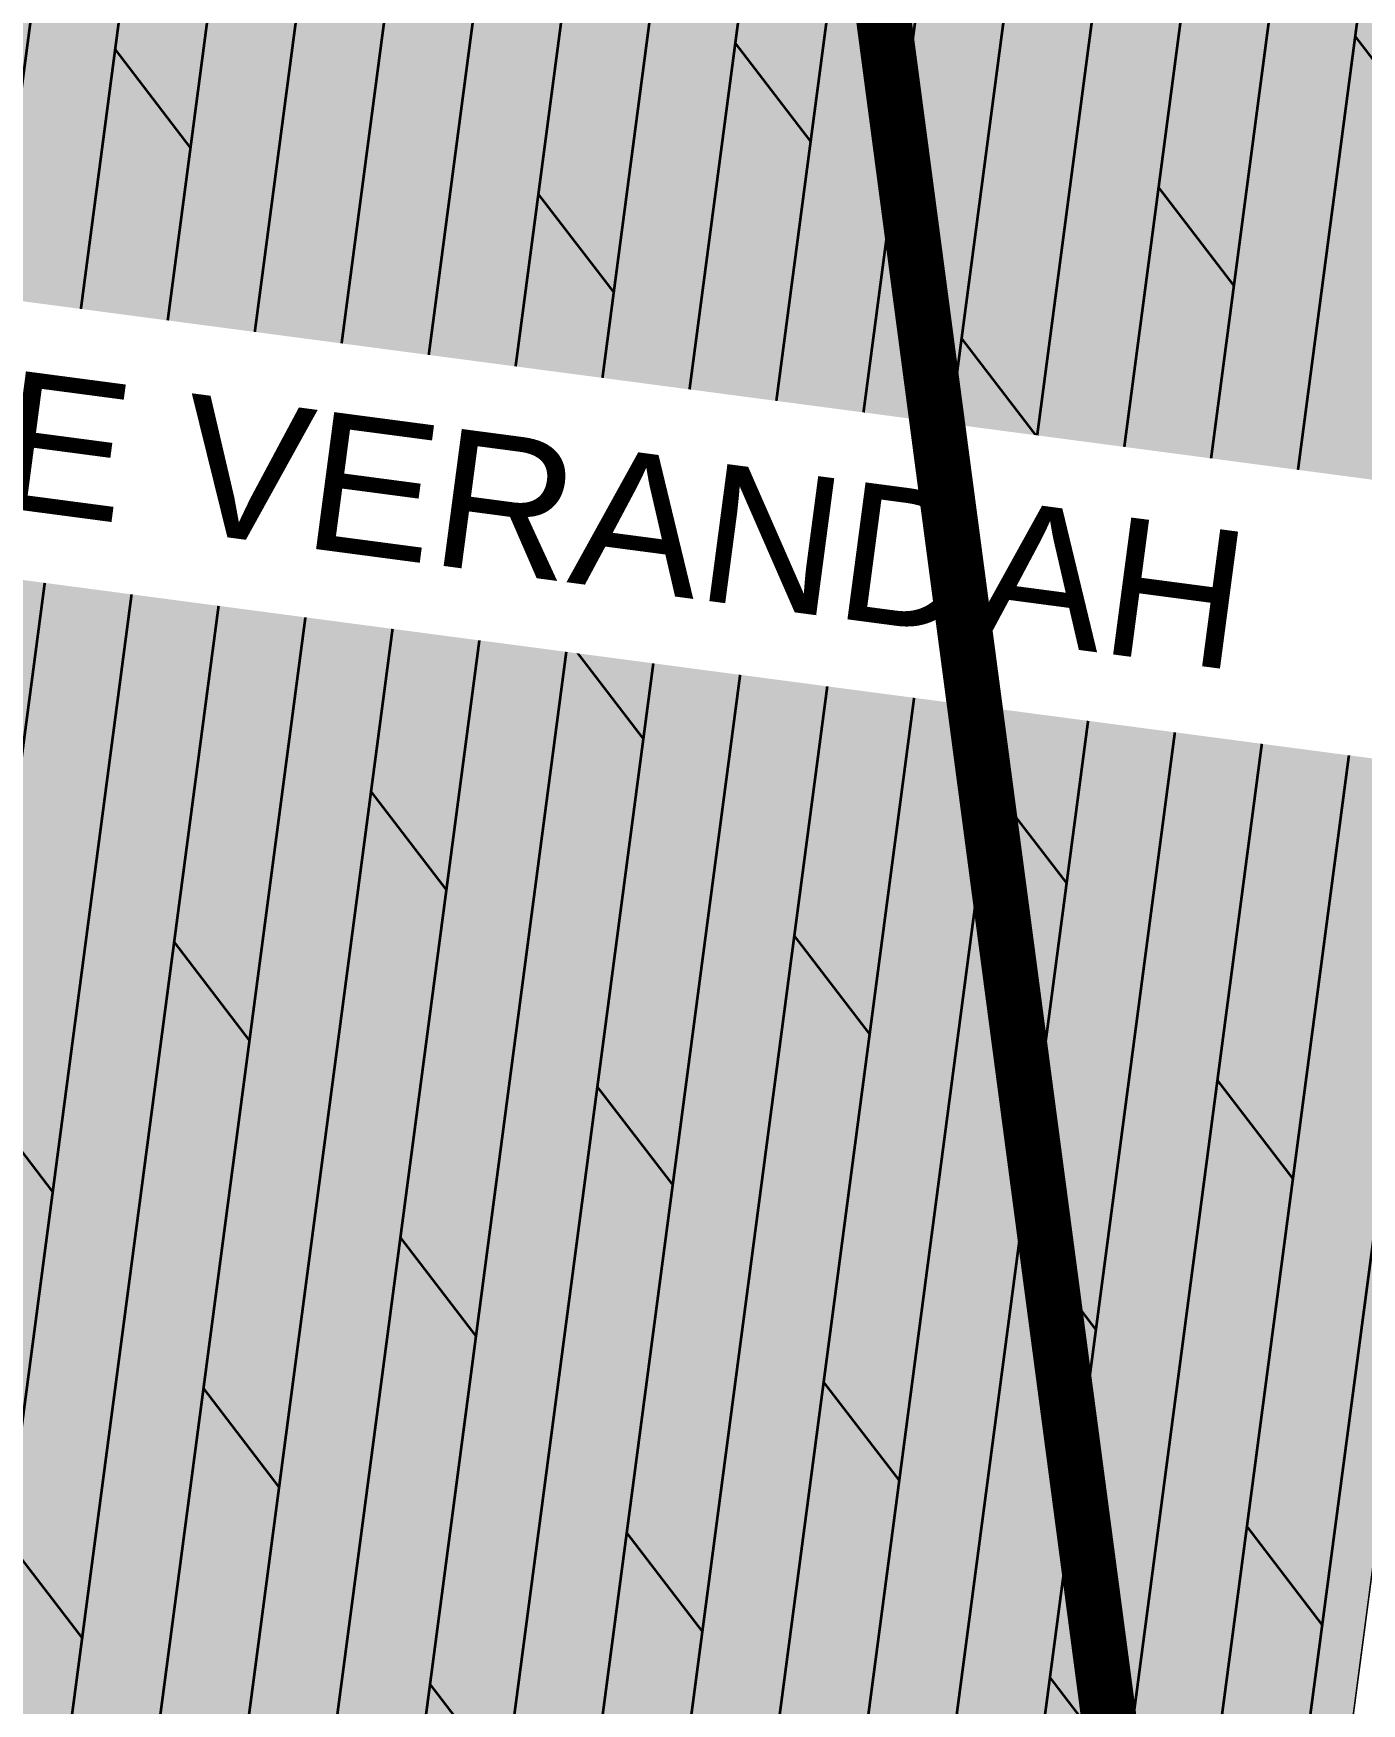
# Model space of a CAD drawing. Header units: millimetres. Extents: x -179928 to 528275, y -469666 to 511935.
# Drawn here: x 49431 to 50392, y 107780 to 108989 of the extents above; entities that cross this region are included whole.
import ezdxf

# ---------------------------------------------------------------- set-up
doc = ezdxf.new("R2010")
doc.units = ezdxf.units.MM
doc.linetypes.add('DASHED', pattern=[0.75, 0.5, -0.25])
doc.layers.add('ad-Landscape', color=94, linetype='Continuous', lineweight=35)
for name, color, linetype in [('ad-Secondary Roof', 6, 'Continuous'), ('ad-Text main', 7, 'Continuous'), ('ad-Verandah', 33, 'Continuous')]:
    doc.layers.add(name, color=color, linetype=linetype)
doc.styles.get("Standard").update_dxf_attribs({"font": 'arial.ttf'})

# ---------------------------------------------------------------- blocks, each defined once
blk = doc.blocks.new('zw$3849')
at = {"layer": 'ad-Text main', "insert": (12845.7, 10808.6), "char_height": 100, "width": 1424.195, "attachment_point": 5, "bg_fill": 2}
blk.add_mtext("\\pxqj;5' WIDE VERANDAH", dxfattribs=at)
blk = doc.blocks.new('1625E_Roof Plan')
at = {"layer": 'ad-Secondary Roof', "linetype": 'DASHED', "ltscale": 2, "const_width": 40}
blk.add_lwpolyline([(13950, 14220), (13138.3, 11207.5), (13950, 8195)], close=True, dxfattribs=at)
blk = doc.blocks.new('1625_East Villa')
at = {"transparency": 33554559}
h = blk.add_hatch(color=43, dxfattribs=at)
h.dxf.hatch_style = 1
h.paths.add_polyline_path([(12120, 13620), (13640, 13620), (13640, 8645), (12120, 8645)])
at = {"layer": 'ad-Landscape', "transparency": 33554687}
h = blk.add_hatch(dxfattribs=at)
h.set_pattern_fill('DOLMIT', color=44, scale=10, angle=270)
h.set_pattern_definition([(270, (-442546.75, 147352.39), (63.5, -1e-14), []), (315, (-442546.75, 147352.4), (126.999913, 126.999913), [89.80256, -179.60512])])
h.paths.add_polyline_path([(12120, 13620), (13640, 13620), (13640, 8645), (12120, 8645)])
at = {"layer": 'ad-Verandah', "lineweight": 9}
for points in [[(12120, 13620), (13640, 13620), (13640, 8645), (12120, 8645)], [(14095, 8645), (13640, 8645), (13640, 10245), (14095, 10245)]]:
    blk.add_lwpolyline(points, close=True, dxfattribs=at)
at = {"layer": 'ad-Text main'}
blk.add_blockref('zw$3849', (0, 0), dxfattribs=at)
blk.add_blockref('1625E_Roof Plan', (0, 0))
blk = doc.blocks.new("All Plot's Villa Plans")
at = {"ltscale": 5, "rotation": 352.4703876422526}
blk.add_blockref('1625_East Villa', (35550.7, 99624.7), dxfattribs=at)

msp = doc.modelspace()

# ---------------------------------------------------------------- block references
at = {"ltscale": 5}
msp.add_blockref("All Plot's Villa Plans", (0, 0), dxfattribs=at)

doc.saveas('drawing.dxf')
